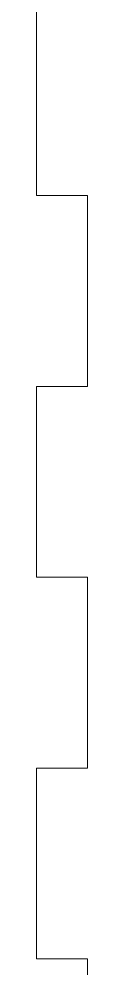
# Model space of a CAD drawing. Header units: millimetres. Extents: x 337 to 2510, y -469 to 429.
# Drawn here: x 532.6 to 537.7, y -117.9 to -21.2 of the extents above; entities that cross this region are included whole.
import ezdxf

# ---------------------------------------------------------------- set-up
doc = ezdxf.new("R2010")
doc.units = ezdxf.units.MM
doc.header["$MEASUREMENT"] = 0
doc.layers.add('Layer 1', color=7, linetype='Continuous')

msp = doc.modelspace()

# ---------------------------------------------------------------- linework, layer by layer
at = {"layer": 'Layer 1', "lineweight": 9}
for points in [[(532.5666, -39.2071), (532.5666, -39.2071), (532.5666, -19.7833), (532.5666, -19.7833)], [(532.5666, -39.2071), (532.5666, -39.2071), (537.7245, -39.2071), (537.7245, -39.2071)], [(537.7245, -58.6309), (537.7245, -58.6309), (537.7245, -39.2071), (537.7245, -39.2071)], [(532.5666, -58.6309), (532.5666, -58.6309), (537.7245, -58.6309), (537.7245, -58.6309)], [(532.5666, -78.0548), (532.5666, -78.0548), (532.5666, -58.6309), (532.5666, -58.6309)], [(532.5666, -78.0548), (532.5666, -78.0548), (537.7245, -78.0548), (537.7245, -78.0548)], [(537.7245, -97.4786), (537.7245, -97.4786), (537.7245, -78.0548), (537.7245, -78.0548)], [(532.5666, -97.4786), (532.5666, -97.4786), (537.7245, -97.4786), (537.7245, -97.4786)], [(532.5666, -116.8984), (532.5666, -116.8984), (532.5666, -97.4786), (532.5666, -97.4786)], [(532.5666, -116.8984), (532.5666, -116.8984), (537.7245, -116.8984), (537.7245, -116.8984)], [(537.7245, -136.3222), (537.7245, -136.3222), (537.7245, -116.8984), (537.7245, -116.8984)]]:
    msp.add_open_spline(points, degree=3, dxfattribs=at)

doc.saveas('drawing.dxf')
